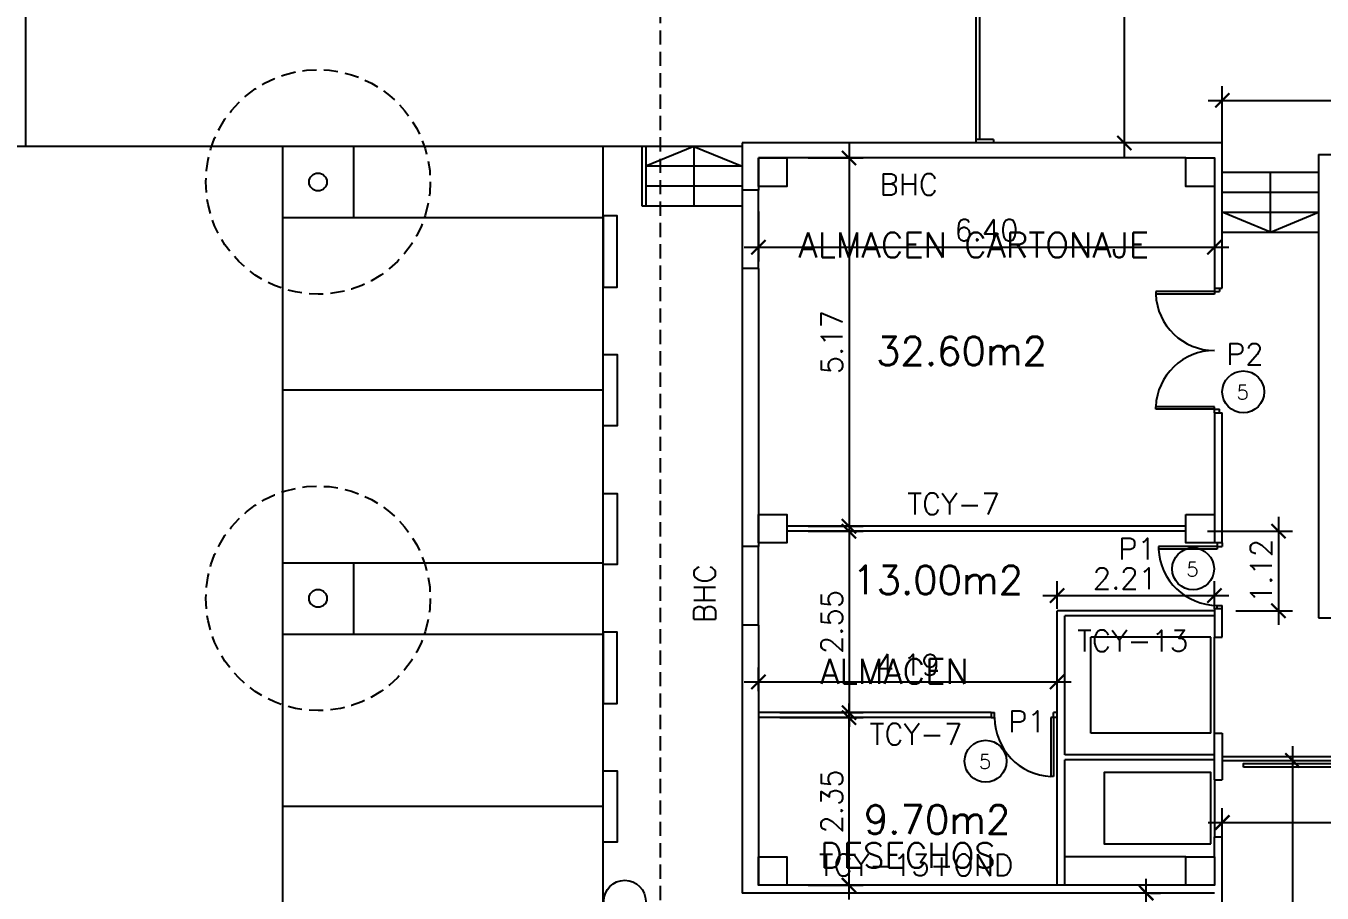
# Model space of a CAD drawing. Extents: x -1 to 154, y -18 to 77.
# Drawn here: x 17.48 to 35.67, y 27.52 to 39.68 of the extents above; entities that cross this region are included whole.
import ezdxf

# ---------------------------------------------------------------- set-up
doc = ezdxf.new("R2010")
doc.units = 0
doc.linetypes.add('TRAZOS', pattern=[0.75, 0.5, -0.25])
doc.layers.get('0').update_dxf_attribs({"linetype": 'CONTINUOUS'})
doc.layers.get('DEFPOINTS').update_dxf_attribs({"linetype": 'CONTINUOUS'})
for name, color, linetype in [('2', 2, 'CONTINUOUS'), ('4', 3, 'CONTINUOUS'), ('AMAESTRADO', 4, 'CONTINUOUS'), ('CARPINT', 1, 'CONTINUOUS'), ('COTAS', 7, 'CONTINUOUS'), ('MOB', 40, 'CONTINUOUS'), ('REF-CAR', 3, 'CONTINUOUS'), ('SUP', 4, 'CONTINUOUS'), ('TABIQUERIA', 4, 'CONTINUOUS')]:
    doc.layers.add(name, color=color, linetype=linetype)
doc.styles.add('ROMANS', font='romans.shx')
doc.dimstyles.get("Standard").update_dxf_attribs({"dimtxt": 0.18, "dimasz": 0.18, "dimexe": 0.18, "dimexo": 0.0625, "dimgap": 0.09, "dimtad": 0, "dimtih": 1, "dimtoh": 1, "dimdec": 4, "dimzin": 0, "dimdsep": 46, "dimtxsty": 'Standard', "dimcen": 0.09, "dimadec": 0, "dimazin": 0, "dimtfac": 1, "dimtdec": 4, "dimtofl": 0, "dimtmove": 0, "dimatfit": 3, "dimfxl": 0, "dimtolj": 1, "dimtzin": 0, "dimarcsym": 0})

# ---------------------------------------------------------------- blocks, each defined once
blk = doc.blocks.new('_ARCHTICK')
at = {"color": 0, "linetype": 'ByBlock', "const_width": 0.15}
blk.add_lwpolyline([(-0.5, -0.5), (0.5, 0.5)], dxfattribs=at)
blk = doc.blocks.new('*D44')
at = {"linetype": 'ByBlock'}
for p, q in [((32.899, 37.842), (32.899, 59.545)), ((33.244, 59.345), (32.699, 59.345)), ((33.663, 38.042), (32.699, 38.042))]:
    blk.add_line(p, q, dxfattribs=at)
at = {"layer": 'DEFPOINTS', "color": 0, "linetype": 'ByBlock'}
for p in [(32.899, 59.345), (33.544, 59.345), (33.963, 38.042)]:
    blk.add_point(p, dxfattribs=at)
at = {"linetype": 'ByBlock', "xscale": 0.2, "yscale": 0.2, "zscale": 0.2}
for p, rotation in [((32.899, 59.345), 90), ((32.899, 38.042), 270)]:
    blk.add_blockref('_ARCHTICK', p, dxfattribs=dict(at, rotation=rotation))
at = {"linetype": 'ByBlock', "insert": (32.659, 47.386), "char_height": 0.3, "attachment_point": 5, "rotation": 90, "style": 'ROMANS'}
blk.add_mtext('\\A1;21.30', dxfattribs=at)
blk = doc.blocks.new('*D45')
at = {"linetype": 'ByBlock'}
for p, q in [((34.273, 37.932), (34.273, 38.84)), ((39.553, 37.932), (39.553, 38.84)), ((34.073, 38.64), (39.753, 38.64))]:
    blk.add_line(p, q, dxfattribs=at)
at = {"layer": 'DEFPOINTS', "color": 0, "linetype": 'ByBlock'}
for p in [(39.553, 38.64), (34.273, 37.632), (39.553, 37.632)]:
    blk.add_point(p, dxfattribs=at)
at = {"linetype": 'ByBlock', "xscale": 0.2, "yscale": 0.2, "zscale": 0.2, "rotation": 180}
blk.add_blockref('_ARCHTICK', (34.273, 38.64), dxfattribs=at)
at = {"linetype": 'ByBlock', "xscale": 0.2, "yscale": 0.2, "zscale": 0.2}
blk.add_blockref('_ARCHTICK', (39.553, 38.64), dxfattribs=at)
at = {"linetype": 'ByBlock', "insert": (36.913, 38.88), "char_height": 0.3, "attachment_point": 5, "style": 'ROMANS'}
blk.add_mtext('\\A1;5.28', dxfattribs=at)
blk = doc.blocks.new('*D50')
at = {"linetype": 'ByBlock'}
for p, q in [((34.163, 37.132), (34.163, 36.38)), ((27.763, 37.081), (27.763, 36.38)), ((27.563, 36.58), (34.363, 36.58))]:
    blk.add_line(p, q, dxfattribs=at)
at = {"layer": 'DEFPOINTS', "color": 0, "linetype": 'ByBlock'}
for p in [(27.763, 37.381), (34.163, 37.432), (34.163, 36.58)]:
    blk.add_point(p, dxfattribs=at)
at = {"linetype": 'ByBlock', "xscale": 0.2, "yscale": 0.2, "zscale": 0.2, "rotation": 180}
blk.add_blockref('_ARCHTICK', (27.763, 36.58), dxfattribs=at)
at = {"linetype": 'ByBlock', "xscale": 0.2, "yscale": 0.2, "zscale": 0.2}
blk.add_blockref('_ARCHTICK', (34.163, 36.58), dxfattribs=at)
at = {"linetype": 'ByBlock', "insert": (30.963, 36.82), "char_height": 0.3, "attachment_point": 5, "style": 'ROMANS'}
blk.add_mtext('\\A1;6.40', dxfattribs=at)
blk = doc.blocks.new('*D51')
at = {"linetype": 'ByBlock'}
for p, q in [((29.034, 38.032), (29.034, 32.467)), ((28.463, 37.832), (29.234, 37.832)), ((28.463, 32.667), (29.234, 32.667))]:
    blk.add_line(p, q, dxfattribs=at)
at = {"layer": 'DEFPOINTS', "color": 0, "linetype": 'ByBlock'}
for p in [(28.163, 37.832), (28.163, 32.667), (29.034, 32.667)]:
    blk.add_point(p, dxfattribs=at)
at = {"linetype": 'ByBlock', "xscale": 0.2, "yscale": 0.2, "zscale": 0.2}
for p, rotation in [((29.034, 37.832), 90), ((29.034, 32.667), 270)]:
    blk.add_blockref('_ARCHTICK', p, dxfattribs=dict(at, rotation=rotation))
at = {"linetype": 'ByBlock', "insert": (28.794, 35.249), "char_height": 0.3, "attachment_point": 5, "rotation": 90, "style": 'ROMANS'}
blk.add_mtext('\\A1;5.17', dxfattribs=at)
blk = doc.blocks.new('*D52')
at = {"linetype": 'ByBlock'}
for p, q in [((29.034, 32.797), (29.034, 29.852)), ((28.463, 32.597), (29.234, 32.597)), ((28.063, 30.052), (29.234, 30.052))]:
    blk.add_line(p, q, dxfattribs=at)
at = {"layer": 'DEFPOINTS', "color": 0, "linetype": 'ByBlock'}
for p in [(28.163, 32.597), (27.763, 30.052), (29.034, 30.052)]:
    blk.add_point(p, dxfattribs=at)
at = {"linetype": 'ByBlock', "xscale": 0.2, "yscale": 0.2, "zscale": 0.2}
for p, rotation in [((29.034, 32.597), 90), ((29.034, 30.052), 270)]:
    blk.add_blockref('_ARCHTICK', p, dxfattribs=dict(at, rotation=rotation))
at = {"linetype": 'ByBlock', "insert": (28.794, 31.324), "char_height": 0.3, "attachment_point": 5, "rotation": 90, "style": 'ROMANS'}
blk.add_mtext('\\A1;2.55', dxfattribs=at)
blk = doc.blocks.new('*D53')
at = {"linetype": 'ByBlock'}
for p, q in [((27.763, 30.352), (27.763, 30.683)), ((31.953, 30.392), (31.953, 30.683)), ((27.563, 30.483), (32.153, 30.483))]:
    blk.add_line(p, q, dxfattribs=at)
at = {"layer": 'DEFPOINTS', "color": 0, "linetype": 'ByBlock'}
for p in [(31.953, 30.483), (27.763, 30.052), (31.953, 30.092)]:
    blk.add_point(p, dxfattribs=at)
at = {"linetype": 'ByBlock', "xscale": 0.2, "yscale": 0.2, "zscale": 0.2, "rotation": 180}
blk.add_blockref('_ARCHTICK', (27.763, 30.483), dxfattribs=at)
at = {"linetype": 'ByBlock', "xscale": 0.2, "yscale": 0.2, "zscale": 0.2}
blk.add_blockref('_ARCHTICK', (31.953, 30.483), dxfattribs=at)
at = {"linetype": 'ByBlock', "insert": (29.858, 30.723), "char_height": 0.3, "attachment_point": 5, "style": 'ROMANS'}
blk.add_mtext('\\A1;4.19', dxfattribs=at)
blk = doc.blocks.new('*D54')
at = {"linetype": 'ByBlock'}
for p, q in [((31.953, 31.782), (31.953, 32.169)), ((34.163, 31.782), (34.163, 32.169)), ((31.753, 31.969), (34.363, 31.969))]:
    blk.add_line(p, q, dxfattribs=at)
at = {"layer": 'DEFPOINTS', "color": 0, "linetype": 'ByBlock'}
for p in [(34.163, 31.969), (31.953, 31.482), (34.163, 31.482)]:
    blk.add_point(p, dxfattribs=at)
at = {"linetype": 'ByBlock', "xscale": 0.2, "yscale": 0.2, "zscale": 0.2, "rotation": 180}
blk.add_blockref('_ARCHTICK', (31.953, 31.969), dxfattribs=at)
at = {"linetype": 'ByBlock', "xscale": 0.2, "yscale": 0.2, "zscale": 0.2}
blk.add_blockref('_ARCHTICK', (34.163, 31.969), dxfattribs=at)
at = {"linetype": 'ByBlock', "insert": (32.906, 32.209), "char_height": 0.3, "attachment_point": 5, "style": 'ROMANS'}
blk.add_mtext('\\A1;2.21', dxfattribs=at)
blk = doc.blocks.new('*D55')
at = {"linetype": 'ByBlock'}
for p, q in [((29.034, 27.432), (29.034, 30.182)), ((28.063, 29.982), (29.234, 29.982)), ((28.463, 27.632), (29.234, 27.632))]:
    blk.add_line(p, q, dxfattribs=at)
at = {"layer": 'DEFPOINTS', "color": 0, "linetype": 'ByBlock'}
for p in [(27.763, 29.982), (29.034, 29.982), (28.163, 27.632)]:
    blk.add_point(p, dxfattribs=at)
at = {"linetype": 'ByBlock', "xscale": 0.2, "yscale": 0.2, "zscale": 0.2}
for p, rotation in [((29.034, 29.982), 90), ((29.034, 27.632), 270)]:
    blk.add_blockref('_ARCHTICK', p, dxfattribs=dict(at, rotation=rotation))
at = {"linetype": 'ByBlock', "insert": (28.794, 28.807), "char_height": 0.3, "attachment_point": 5, "rotation": 90, "style": 'ROMANS'}
blk.add_mtext('\\A1;2.35', dxfattribs=at)
blk = doc.blocks.new('*D56')
at = {"linetype": 'ByBlock'}
for p, q in [((35.06, 32.797), (35.06, 31.282)), ((34.063, 32.597), (35.26, 32.597)), ((34.463, 31.482), (35.26, 31.482))]:
    blk.add_line(p, q, dxfattribs=at)
at = {"layer": 'DEFPOINTS', "color": 0, "linetype": 'ByBlock'}
for p in [(33.763, 32.597), (34.163, 31.482), (35.06, 31.482)]:
    blk.add_point(p, dxfattribs=at)
at = {"linetype": 'ByBlock', "xscale": 0.2, "yscale": 0.2, "zscale": 0.2}
for p, rotation in [((35.06, 32.597), 90), ((35.06, 31.482), 270)]:
    blk.add_blockref('_ARCHTICK', p, dxfattribs=dict(at, rotation=rotation))
at = {"linetype": 'ByBlock', "insert": (34.82, 32.039), "char_height": 0.3, "attachment_point": 5, "rotation": 90, "style": 'ROMANS'}
blk.add_mtext('\\A1;1.12', dxfattribs=at)
blk = doc.blocks.new('*D58')
at = {"linetype": 'ByBlock'}
for p, q in [((35.257, 29.582), (35.257, 19.132)), ((34.573, 29.382), (35.457, 29.382)), ((35.343, 19.332), (35.057, 19.332))]:
    blk.add_line(p, q, dxfattribs=at)
at = {"layer": 'DEFPOINTS', "color": 0, "linetype": 'ByBlock'}
for p in [(34.273, 29.382), (35.257, 19.332), (35.643, 19.332)]:
    blk.add_point(p, dxfattribs=at)
at = {"linetype": 'ByBlock', "xscale": 0.2, "yscale": 0.2, "zscale": 0.2}
for p, rotation in [((35.257, 29.382), 90), ((35.257, 19.332), 270)]:
    blk.add_blockref('_ARCHTICK', p, dxfattribs=dict(at, rotation=rotation))
at = {"linetype": 'ByBlock', "insert": (35.017, 24.357), "char_height": 0.3, "attachment_point": 5, "rotation": 90, "style": 'ROMANS'}
blk.add_mtext('\\A1;10.05', dxfattribs=at)
blk = doc.blocks.new('*D61')
at = {"linetype": 'ByBlock'}
for p, q in [((34.273, 37.932), (34.273, 38.84)), ((39.553, 37.932), (39.553, 38.84)), ((34.073, 38.64), (39.753, 38.64))]:
    blk.add_line(p, q, dxfattribs=at)
at = {"layer": 'DEFPOINTS', "color": 0, "linetype": 'ByBlock'}
for p in [(39.553, 38.64), (34.273, 37.632), (39.553, 37.632)]:
    blk.add_point(p, dxfattribs=at)
at = {"linetype": 'ByBlock', "xscale": 0.2, "yscale": 0.2, "zscale": 0.2, "rotation": 180}
blk.add_blockref('_ARCHTICK', (34.273, 38.64), dxfattribs=at)
at = {"linetype": 'ByBlock', "xscale": 0.2, "yscale": 0.2, "zscale": 0.2}
blk.add_blockref('_ARCHTICK', (39.553, 38.64), dxfattribs=at)
at = {"linetype": 'ByBlock', "insert": (36.913, 38.88), "char_height": 0.3, "attachment_point": 5, "style": 'ROMANS'}
blk.add_mtext('\\A1;5.28', dxfattribs=at)
blk = doc.blocks.new('*D62')
at = {"linetype": 'ByBlock'}
for p, q in [((33.205, 24.442), (33.205, 27.722)), ((33.263, 27.522), (33.405, 27.522)), ((33.263, 24.642), (33.405, 24.642))]:
    blk.add_line(p, q, dxfattribs=at)
at = {"layer": 'DEFPOINTS', "color": 0, "linetype": 'ByBlock'}
for p in [(32.963, 27.522), (33.205, 27.522), (32.963, 24.642)]:
    blk.add_point(p, dxfattribs=at)
at = {"linetype": 'ByBlock', "xscale": 0.2, "yscale": 0.2, "zscale": 0.2}
for p, rotation in [((33.205, 27.522), 90), ((33.205, 24.642), 270)]:
    blk.add_blockref('_ARCHTICK', p, dxfattribs=dict(at, rotation=rotation))
at = {"linetype": 'ByBlock', "insert": (32.965, 26.082), "char_height": 0.3, "attachment_point": 5, "rotation": 90, "style": 'ROMANS'}
blk.add_mtext('\\A1;2.88', dxfattribs=at)
blk = doc.blocks.new('P80I')
for p, q in [((-0.07, 0), (-0.07, -0.05)), ((0, 0), (0, -0.05)), ((0, -0.05), (-0.07, -0.05)), ((0, -0.05), (0.825, -0.05)), ((0, -0.05), (0, -0.085)), ((0, -0.085), (0.825, -0.085)), ((0.825, -0.05), (0.825, -0.085)), ((0, -0.875), (-0.07, -0.875)), ((-0.07, -0.925), (-0.07, -0.875)), ((0, -0.925), (0, -0.875))]:
    blk.add_line(p, q)
blk.add_arc((0, -0.05), 0.825, 270, 357.5685)
blk = doc.blocks.new('P80D')
for p, q in [((0, 0), (0, -0.05)), ((0.07, 0), (0.07, -0.05)), ((0, -0.05), (-0.825, -0.05)), ((-0.825, -0.05), (-0.825, -0.085)), ((0, -0.085), (-0.825, -0.085)), ((0, -0.05), (0.07, -0.05)), ((0, -0.05), (0, -0.085)), ((0, -0.875), (0.07, -0.875)), ((0, -0.925), (0, -0.875)), ((0.07, -0.925), (0.07, -0.875))]:
    blk.add_line(p, q)
blk.add_arc((0, -0.05), 0.825, 182.4315, 270)
blk = doc.blocks.new('PDOBLE80')
for p, q in [((-1.75, 0), (-1.7, 0)), ((-1.7, -0.07), (-1.7, 0)), ((0, 0), (-0.05, 0)), ((-0.05, -0.07), (-0.05, 0)), ((-1.75, -0.07), (-1.7, -0.07)), ((-1.7, -0.07), (-1.7, -0.895)), ((-1.7, -0.07), (-1.665, -0.07)), ((-1.665, -0.07), (-1.665, -0.895)), ((-0.05, -0.07), (-0.085, -0.07)), ((-0.085, -0.07), (-0.085, -0.895)), ((0, -0.07), (-0.05, -0.07)), ((-0.05, -0.07), (-0.05, -0.895)), ((-1.7, -0.895), (-1.665, -0.895)), ((-0.05, -0.895), (-0.085, -0.895))]:
    blk.add_line(p, q)
for centre, start, end in [((-1.7, -0.07), 272.4315, 0), ((-0.05, -0.07), 180, 267.5685)]:
    blk.add_arc(centre, 0.825, start, end)

msp = doc.modelspace()

# ---------------------------------------------------------------- linework, layer by layer
at = {"layer": '2', "linetype": 'TRAZOS', "ltscale": 0.4}
msp.add_line((26.383, 59.722), (26.383, -7.168), dxfattribs=at)
at = {"layer": '2'}
for p, q in [((17.482, 37.995), (17.482, 42.585)), ((27.533, 37.995), (10.982, 37.995)), ((21.082, 37.995), (21.082, -6.725)), ((22.082, 37.995), (22.082, 36.995)), ((25.582, -6.725), (25.582, 37.995)), ((26.133, 37.155), (26.133, 37.995)), ((26.858, 37.995), (26.183, 37.715)), ((26.183, 37.995), (26.183, 37.155)), ((26.858, 37.995), (26.858, 37.155)), ((26.858, 37.995), (27.533, 37.715)), ((35.623, 37.882), (35.623, 31.382)), ((35.623, 37.882), (35.823, 37.882)), ((27.533, 37.715), (26.183, 37.715)), ((34.273, 37.632), (35.623, 37.632)), ((34.948, 36.792), (34.948, 37.632)), ((27.533, 37.435), (26.183, 37.435)), ((34.273, 37.352), (35.623, 37.352)), ((27.533, 37.155), (26.133, 37.155)), ((21.082, 36.995), (25.582, 36.995)), ((34.948, 36.792), (34.273, 37.072)), ((34.273, 37.072), (35.623, 37.072)), ((34.948, 36.792), (35.623, 37.072)), ((34.273, 36.792), (35.623, 36.792)), ((25.582, 34.575), (21.082, 34.575)), ((21.082, 32.155), (25.582, 32.155)), ((22.082, 32.155), (22.082, 31.155)), ((35.623, 31.382), (35.823, 31.382)), ((21.082, 31.155), (25.582, 31.155)), ((34.113, 31.112), (32.428, 31.112)), ((32.428, 29.762), (32.428, 31.112)), ((34.113, 29.762), (34.113, 31.112)), ((34.163, 29.762), (34.163, 31.112)), ((34.113, 29.762), (32.428, 29.762)), ((34.163, 29.112), (34.163, 28.312)), ((25.582, 28.735), (21.082, 28.735)), ((33.763, 28.032), (32.063, 28.032))]:
    msp.add_line(p, q, dxfattribs=at)
at = {"layer": '2', "ltscale": 0.4}
for p, q in [((27.533, 37.381), (27.533, 36.281)), ((27.763, 36.281), (27.763, 37.381)), ((27.533, 32.381), (27.533, 31.281)), ((27.763, 31.281), (27.763, 32.381))]:
    msp.add_line(p, q, dxfattribs=at)
at = {"layer": '2'}
for points in [[(25.582, 36.022), (25.782, 36.022), (25.782, 37.022), (25.582, 37.022)], [(25.582, 35.075), (25.782, 35.075), (25.782, 34.075), (25.582, 34.075)], [(25.582, 33.128), (25.782, 33.128), (25.782, 32.128), (25.582, 32.128)], [(25.582, 30.182), (25.782, 30.182), (25.782, 31.182), (25.582, 31.182)], [(25.582, 29.235), (25.782, 29.235), (25.782, 28.235), (25.582, 28.235)], [(34.113, 28.212), (34.113, 29.212), (32.613, 29.212), (32.613, 28.212)]]:
    msp.add_lwpolyline(points, close=True, dxfattribs=at)
at = {"layer": '2', "linetype": 'TRAZOS', "ltscale": 0.4}
for centre in [(21.582, 37.495), (21.582, 31.655)]:
    msp.add_circle(centre, 1.575, dxfattribs=at)
at = {"layer": '4'}
for p, q in [((34.273, 38.042), (27.533, 38.042)), ((27.533, 38.042), (27.533, 37.381)), ((34.273, 36.007), (34.273, 38.042)), ((33.763, 37.832), (27.763, 37.832)), ((27.763, 37.832), (27.763, 37.381)), ((34.163, 37.632), (34.163, 36.007)), ((27.763, 37.381), (27.533, 37.381)), ((27.533, 36.281), (27.533, 32.381)), ((27.763, 36.281), (27.533, 36.281)), ((27.763, 36.281), (27.763, 32.381)), ((34.163, 36.007), (34.273, 36.007)), ((34.163, 34.257), (34.163, 32.432)), ((34.163, 34.257), (34.273, 34.257)), ((34.273, 32.432), (34.273, 34.257)), ((33.763, 32.667), (28.163, 32.667)), ((33.763, 32.597), (28.163, 32.597)), ((27.763, 32.381), (27.533, 32.381)), ((34.273, 32.432), (34.163, 32.432)), ((31.953, 27.632), (31.953, 31.482)), ((34.163, 31.482), (31.953, 31.482)), ((34.163, 31.507), (34.163, 31.112)), ((34.273, 31.507), (34.163, 31.507)), ((34.273, 31.112), (34.273, 31.507)), ((32.063, 29.462), (32.063, 31.412)), ((34.163, 31.412), (32.063, 31.412)), ((27.533, 31.281), (27.533, 27.522)), ((27.763, 31.281), (27.533, 31.281)), ((27.763, 31.281), (27.763, 27.632)), ((34.163, 31.112), (34.273, 31.112)), ((31.028, 30.052), (27.763, 30.052)), ((31.028, 30.052), (31.028, 29.982)), ((31.953, 27.632), (31.953, 30.092)), ((31.028, 29.982), (27.763, 29.982)), ((34.163, 29.112), (34.163, 29.762)), ((34.163, 29.762), (34.273, 29.762)), ((34.273, 29.762), (34.273, 29.112)), ((34.163, 29.462), (32.063, 29.462)), ((32.063, 27.632), (32.063, 29.392)), ((34.163, 29.392), (32.063, 29.392)), ((34.163, 29.112), (34.273, 29.112)), ((34.163, 28.312), (34.273, 28.312)), ((34.163, 28.032), (34.163, 28.312)), ((34.273, 27.062), (34.273, 28.312)), ((27.763, 27.842), (27.763, 27.632)), ((34.163, 27.522), (27.533, 27.522)), ((33.763, 27.632), (27.763, 27.632))]:
    msp.add_line(p, q, dxfattribs=at)
for points in [[(27.763, 37.832), (28.163, 37.832), (28.163, 37.432), (27.763, 37.432)], [(33.763, 37.832), (34.163, 37.832), (34.163, 37.432), (33.763, 37.432)], [(27.763, 32.832), (28.163, 32.832), (28.163, 32.432), (27.763, 32.432)], [(33.763, 32.832), (34.163, 32.832), (34.163, 32.432), (33.763, 32.432)], [(27.763, 28.032), (28.163, 28.032), (28.163, 27.632), (27.763, 27.632)], [(33.763, 28.032), (34.163, 28.032), (34.163, 27.632), (33.763, 27.632)]]:
    msp.add_lwpolyline(points, close=True, dxfattribs=at)
for centre in [(21.582, 37.495), (21.582, 31.655)]:
    msp.add_circle(centre, 0.125, dxfattribs=at)
at = {"layer": 'AMAESTRADO'}
for centre in [(34.567, 34.551), (33.863, 32.069), (30.951, 29.371), (25.887, 27.407)]:
    msp.add_circle(centre, 0.294, dxfattribs=at)
at = {"layer": 'CARPINT'}
for p, q in [((30.813, 47.432), (30.813, 38.092)), ((30.863, 42.382), (30.863, 38.092)), ((30.813, 38.092), (30.813, 38.042)), ((31.063, 38.092), (30.813, 38.092)), ((31.063, 38.092), (31.063, 38.042))]:
    msp.add_line(p, q, dxfattribs=at)
msp.add_lwpolyline([(34.273, 29.382), (36.923, 29.382), (36.923, 29.432), (34.273, 29.432)], dxfattribs=at)
msp.add_lwpolyline([(34.57, 29.288), (34.57, 29.338), (37.22, 29.338), (37.22, 29.288)], close=True, dxfattribs=at)

# ---------------------------------------------------------------- block references
at = {"layer": 'CARPINT', "rotation": 270}
for name, p in [('PDOBLE80', (34.233, 34.257)), ('P80I', (31.953, 29.982))]:
    msp.add_blockref(name, p, dxfattribs=at)
at = {"layer": 'CARPINT'}
msp.add_blockref('P80D', (34.203, 32.432), dxfattribs=at)

# ---------------------------------------------------------------- texts
at = {"layer": 'AMAESTRADO', "style": 'ROMANS'}
for p in [(34.473, 34.445), (33.769, 31.963), (30.857, 29.265)]:
    msp.add_text('5', height=0.2, dxfattribs=at).set_placement(p)
at = {"layer": 'MOB', "color": 7, "style": 'ROMANS'}
for s, p in [('ALMACEN CARTONAJE', (28.325, 36.435)), ('ALMACEN', (28.632, 30.455)), ('DESECHOS', (28.632, 27.874))]:
    msp.add_text(s, height=0.35, dxfattribs=at).set_placement(p)
at = {"layer": 'REF-CAR', "style": 'ROMANS'}
for s, p in [('P2', (34.325, 34.931)), ('P1', (32.811, 32.199)), ('P1', (31.267, 29.776))]:
    msp.add_text(s, height=0.3, dxfattribs=at).set_placement(p)
at = {"layer": 'SUP', "style": 'ROMANS'}
for s, p in [('32.60m2', (29.413, 34.924)), ('13.00m2', (29.078, 31.713)), ('9.70m2', (29.242, 28.353))]:
    msp.add_text(s, height=0.4, dxfattribs=at).set_placement(p)
at = {"layer": 'TABIQUERIA', "style": 'ROMANS'}
for s, p in [('BHC', (29.461, 37.31)), ('TCY-7', (29.853, 32.83)), ('TCY-13', (32.237, 30.91)), ('TCY-7', (29.325, 29.601)), ('TCY-13+OND', (28.611, 27.765))]:
    msp.add_text(s, height=0.3, dxfattribs=at).set_placement(p)
msp.add_text('BHC', height=0.3, rotation=90, dxfattribs=at).set_placement((27.158, 31.31))

# ---------------------------------------------------------------- dimensions: what is measured, and where the dimension line sits
at = {"layer": 'COTAS'}
dim = msp.add_linear_dim(base=(32.899, 59.345), p1=(33.963, 38.042), p2=(33.544, 59.345), angle=90, dimstyle='Standard', override={"dimtxt": 0.3, "dimasz": 0.2, "dimexe": 0.2, "dimexo": 0.3, "dimtad": 1, "dimtih": 0, "dimtoh": 0, "dimdec": 2, "dimtxsty": 'ROMANS', "dimblk1": 'ARCHTICK', "dimblk2": 'ARCHTICK', "dimsah": 1, "dimcen": 2.5, "dimdle": 0.2, "dimclrd": 256, "dimclre": 256, "dimclrt": 256, "dimtofl": 1}, dxfattribs=at)
dim.commit()
dim.dimension.update_dxf_attribs({"geometry": '*D44', "text_midpoint": (32.899, 47.386), "dimtype": 160})
for base, p1, p2, picture, middle in [((39.553, 38.64), (34.273, 37.632), (39.553, 37.632), '*D45', (36.913, 38.88)), ((34.163, 36.58), (27.763, 37.381), (34.163, 37.432), '*D50', (30.963, 36.82)), ((31.953, 30.483), (27.763, 30.052), (31.953, 30.092), '*D53', (29.858, 30.723))]:
    dim = msp.add_linear_dim(base=base, p1=p1, p2=p2, dimstyle='Standard', override={"dimtxt": 0.3, "dimasz": 0.2, "dimexe": 0.2, "dimexo": 0.3, "dimtad": 1, "dimtih": 0, "dimtoh": 0, "dimdec": 2, "dimtxsty": 'ROMANS', "dimblk1": 'ARCHTICK', "dimblk2": 'ARCHTICK', "dimsah": 1, "dimcen": 2.5, "dimdle": 0.2, "dimclrd": 256, "dimclre": 256, "dimclrt": 256, "dimtofl": 1}, dxfattribs=at)
    dim.commit()
    dim.dimension.update_dxf_attribs({"geometry": picture, "text_midpoint": middle})
for base, p1, p2, picture, middle in [((29.033954508, 32.666667665), (28.163157781, 37.831667665), (28.163157781, 32.666667665), '*D51', (28.793954508, 35.249167665)), ((29.033954508, 30.051667665), (28.163157781, 32.596667665), (27.763157781, 30.051667665), '*D52', (28.793954508, 31.324167665)), ((35.059866804, 31.481667665), (33.763157781, 32.596667665), (34.163157781, 31.481667665), '*D56', (34.819866804, 32.039167665)), ((29.034, 29.982), (28.163, 27.632), (27.763, 29.982), '*D55', (28.794, 28.807)), ((35.257, 19.332), (34.273, 29.382), (35.643, 19.332), '*D58', (35.017, 24.357)), ((33.205, 27.522), (32.963, 24.642), (32.963, 27.522), '*D62', (32.965, 26.082))]:
    dim = msp.add_linear_dim(base=base, p1=p1, p2=p2, angle=90, dimstyle='Standard', override={"dimtxt": 0.3, "dimasz": 0.2, "dimexe": 0.2, "dimexo": 0.3, "dimtad": 1, "dimtih": 0, "dimtoh": 0, "dimdec": 2, "dimtxsty": 'ROMANS', "dimblk1": 'ARCHTICK', "dimblk2": 'ARCHTICK', "dimsah": 1, "dimcen": 2.5, "dimdle": 0.2, "dimclrd": 256, "dimclre": 256, "dimclrt": 256, "dimtofl": 1}, dxfattribs=at)
    dim.commit()
    dim.dimension.update_dxf_attribs({"geometry": picture, "text_midpoint": middle})
dim = msp.add_linear_dim(base=(34.163, 31.694), p1=(31.953, 31.207), p2=(34.163, 31.207), dimstyle='Standard', override={"dimtxt": 0.3, "dimasz": 0.2, "dimexe": 0.2, "dimexo": 0.3, "dimtad": 1, "dimtih": 0, "dimtoh": 0, "dimdec": 2, "dimtxsty": 'ROMANS', "dimblk1": 'ARCHTICK', "dimblk2": 'ARCHTICK', "dimsah": 1, "dimcen": 2.5, "dimdle": 0.2, "dimclrd": 256, "dimclre": 256, "dimclrt": 256, "dimtofl": 1}, dxfattribs=at)
dim.commit()
dim.dimension.update_dxf_attribs({"geometry": '*D54', "text_midpoint": (32.906, 31.694), "dimtype": 160, "insert": (0, -0.275)})
dim = msp.add_linear_dim(base=(39.553, 28.511), p1=(34.273, 27.502), p2=(39.553, 27.502), dimstyle='Standard', override={"dimtxt": 0.3, "dimasz": 0.2, "dimexe": 0.2, "dimexo": 0.3, "dimtad": 1, "dimtih": 0, "dimtoh": 0, "dimdec": 2, "dimtxsty": 'ROMANS', "dimblk1": 'ARCHTICK', "dimblk2": 'ARCHTICK', "dimsah": 1, "dimcen": 2.5, "dimdle": 0.2, "dimclrd": 256, "dimclre": 256, "dimclrt": 256, "dimtofl": 1}, dxfattribs=at)
dim.commit()
dim.dimension.update_dxf_attribs({"geometry": '*D61', "text_midpoint": (36.913, 28.751), "insert": (0, -10.129)})

doc.saveas('drawing.dxf')
